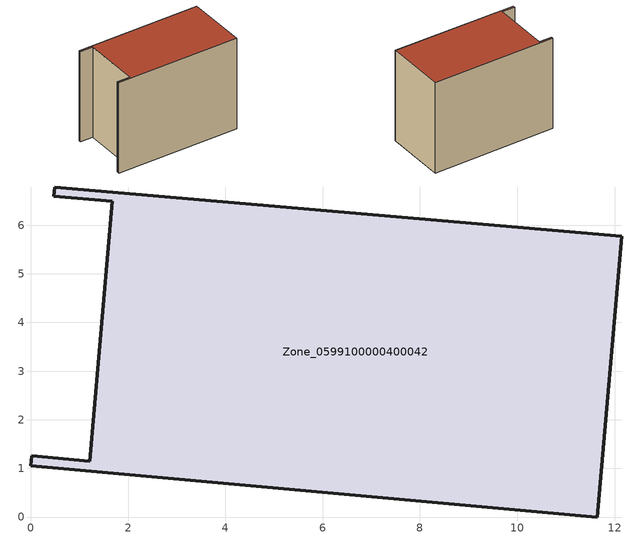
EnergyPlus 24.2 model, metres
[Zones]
Zone_0599100000400042
 floor ground (C_G): 0.49,6.79 12.14,5.78 11.64,0 0,1.05 0.02,1.25 1.21,1.15 1.67,6.49 0.47,6.6 z0
 wall outside (C_F): 12.14,5.78 0.49,6.79 0.47,6.6 1.67,6.49 1.21,1.15 0.02,1.25 0,1.05 11.64,0 12.14,5.78 z0:8.89
 roof outside (C_R): 0,1.05 11.64,0 12.14,5.78 0.49,6.79 0.47,6.6 1.67,6.49 1.21,1.15 0.02,1.25 z8.89
[BUILDING]
Pand.0599100000400042: North Axis=0; Terrain=City; Loads Convergence Tolerance Value=0.04; Temperature Convergence Tolerance Value=0.4; Solar Distribution=FullExterior; Maximum Number of Warmup Days=25; Minimum Number of Warmup Days=1
[Site:Location]
Rotterdam.The.Hague.AP_ZH_NLD Design_Conditions: Latitude=51.96; Longitude=4.45; Time Zone=1; Elevation=-4.5
[SITE:GROUNDTEMPERATURE:BUILDINGSURFACE]
18, 18, 18, 18, 18, 18, 18, 18, 18, 18, 18, 18
[MATERIAL] Thermal Absorptance=0.9; Solar Absorptance=0.7; Visible Absorptance=0.7
Name | Roughness | Thickness | Conductivity | Density | Specific Heat
G.TI.2006-2014 | MediumSmooth | 0.15 | 0.06 | 540 | 1210
F.TI.2006-2014 | Rough | 0.3 | 0.12 | 1920 | 840
R.TI.2006-2014 | MediumRough | 0.2 | 0.08 | 1500 | 1000
[CONSTRUCTION]
C_G: G.TI.2006-2014
C_F: F.TI.2006-2014
C_R: R.TI.2006-2014
[ZONE]
Zone_0599100000400042: Type=1; Multiplier=1; Ceiling Height=Autocalculate; Volume=Autocalculate; Floor Area=autocalculate; Part of Total Floor Area=Yes
[ZONEINFILTRATION:DESIGNFLOWRATE]
Infil_Zone_0599100000400042: Zone or ZoneList or Space or SpaceList=Zone_0599100000400042; Schedule=AlwaysOn; Design Flow Rate Calculation Method=Flow/Area; Flow Rate per Floor Area=0.0015; Constant Term Coefficient=1; Temperature Term Coefficient=0; Velocity Term Coefficient=0; Velocity Squared Term Coefficient=0
[HVACTEMPLATE:ZONE:IDEALLOADSAIRSYSTEM]
Zone_0599100000400042: Maximum Heating Supply Air Temperature=50; Minimum Cooling Supply Air Temperature=13; Maximum Heating Supply Air Humidity Ratio=0.0156; Minimum Cooling Supply Air Humidity Ratio=0.0077; Heating Limit=NoLimit; Cooling Limit=NoLimit; Dehumidification Control Type=ConstantSensibleHeatRatio; Cooling Sensible Heat Ratio=0.7; Dehumidification Setpoint=60; Humidification Control Type=None; Humidification Setpoint=30; Outdoor Air Method=None; Outdoor Air Flow Rate per Person=0.00944; Outdoor Air Flow Rate per Zone Floor Area=0; Outdoor Air Flow Rate per Zone=0; Demand Controlled Ventilation Type=None; Outdoor Air Economizer Type=NoEconomizer; Heat Recovery Type=None; Sensible Heat Recovery Effectiveness=0.7; Latent Heat Recovery Effectiveness=0.65
[ZONECONTROL:THERMOSTAT]
ThermostatControl_Zone_0599100000400042: Zone or ZoneList=Zone_0599100000400042; Control Type Schedule=DualSetpointControlType; Control 1=Thermostat_Zone_0599100000400042; Temperature Difference Between Cutout And Setpoint=0
[THERMOSTATSETPOINT:DUALSETPOINT]
Thermostat_Zone_0599100000400042: Heating Setpoint Temperature Schedule=HeatingSetpoint_Zone_0599100000400042; Cooling Setpoint Temperature Schedule=CoolingSetpoint_Zone_0599100000400042
[SCHEDULE:COMPACT]
HeatingSetpoint_Zone_0599100000400042: Through: 12/31, For: AllDays, Until: 24:00, 21
CoolingSetpoint_Zone_0599100000400042: Through: 12/31, For: AllDays, Until: 24:00, 24
DualSetpointControlType: Through: 12/31, For: AllDays, Until: 24:00, 4
AlwaysOn: Through: 12/31, For: AllDays, Until: 24:00, 1
